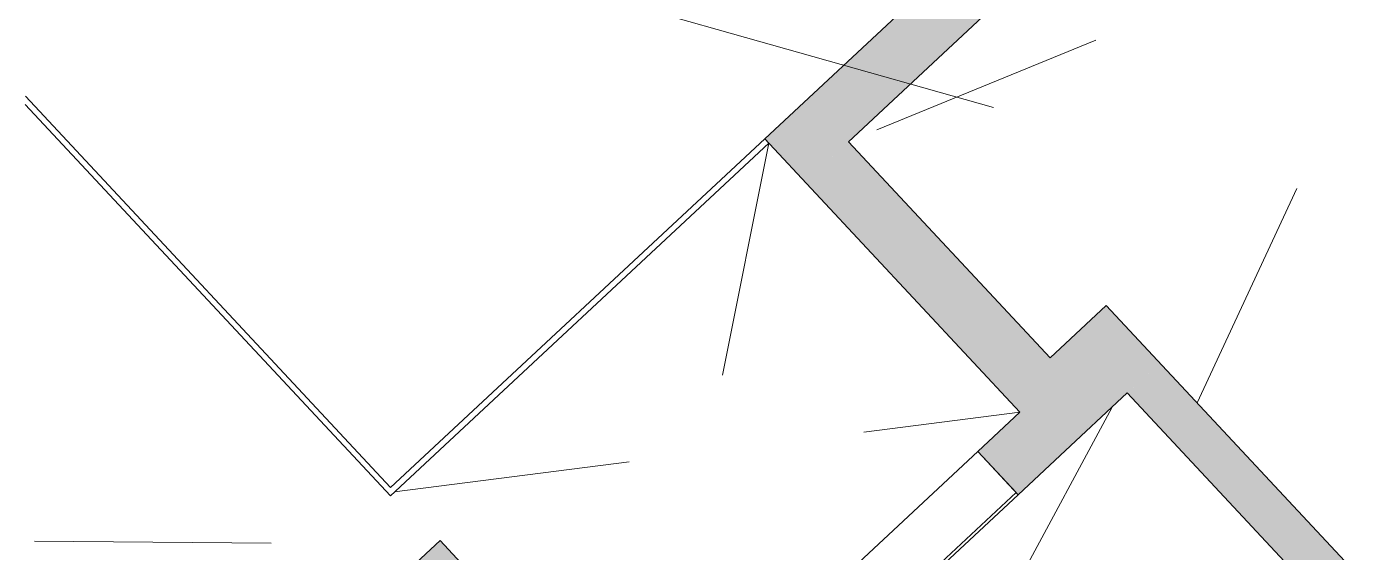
# Model space of a CAD drawing. Header units: millimetres. Extents: x -71377 to 516042, y -145869 to 441446.
# Drawn here: x 247761 to 252281, y 64582 to 66360 of the extents above; entities that cross this region are included whole.
import ezdxf

# ---------------------------------------------------------------- set-up
doc = ezdxf.new("R2010")
doc.units = ezdxf.units.MM
doc.header["$LTSCALE"] = 1000
doc.linetypes.add('_점선_M_', pattern=[3, 1.5, -1.5])
doc.linetypes.add('_점선_S_', pattern=[1.6, 0.8, -0.8])
for name, color, linetype, lineweight in [('A-fnsh', 5, 'Continuous', 5), ('A-hat', 251, 'Continuous', 5), ('A_bwall', 3, 'Continuous', 5), ('A_cwall', 2, 'Continuous', 5), ('A_fnsh-4', 4, 'Continuous', 5), ('AA_dash_M_', 7, '_점선_M_', 5), ('AA_오픈', 8, '_점선_S_', 5)]:
    doc.layers.add(name, color=color, linetype=linetype, lineweight=lineweight)

msp = doc.modelspace()

# ---------------------------------------------------------------- hatches: boundary and pattern name
at = {"layer": 'A-hat'}
for points in [[(250393, 65834.5), (253347.7, 68589.7), (253211.3, 68736), (250256.6, 65980.7), (250265.8, 65970.9)], [(251255.8, 64909.3), (251402, 65045.7), (250539.3, 65970.9), (250393, 65834.5), (251221.3, 64946.3)], [(251402, 65045.7), (251592.2, 65223), (251411.5, 65416.8), (251221.3, 65239.5), (251332.1, 65120.7)], [(251113.1, 64776.3), (251255.8, 64909.3), (251119.4, 65055.6), (250976.7, 64922.6)], [(249707.9, 63739.3), (249854.1, 63875.7), (249158.5, 64621.7), (249012.2, 64485.3), (249580.7, 63875.7)]]:
    msp.add_hatch(color=256, dxfattribs=at).paths.add_polyline_path(points)
h = msp.add_hatch(color=256, dxfattribs=at)
h.paths.add_polyline_path([(255530.1, 60780.1), (255639.8, 60882.4), (255488.8, 61028.7), (255386.9, 60933.7), (255523.3, 60787.5)])
h.paths.add_polyline_path([(254623.1, 61752.8), (254732.8, 61855.1), (251592.2, 65223), (251482.5, 65120.7), (253052.8, 63436.8)])

# ---------------------------------------------------------------- linework, layer by layer
at = {"layer": 'A-fnsh'}
for p, q in [((248991.4, 64800.9), (250256.6, 65980.7)), ((250367.2, 64080.7), (251113.1, 64776.3))]:
    msp.add_line(p, q, dxfattribs=at)
at = {"layer": 'A_bwall'}
for p, q in [((250976.7, 64922.6), (250230.8, 64227)), ((251106.3, 64783.6), (250976.7, 64922.6)), ((250360.3, 64088), (251106.3, 64783.6))]:
    msp.add_line(p, q, dxfattribs=at)
at = {"layer": 'A_cwall'}
for p, q in [((253211.3, 68736), (250256.6, 65980.7)), ((250539.3, 65970.9), (253347.7, 68589.7)), ((250256.6, 65980.7), (251119.4, 65055.6)), ((251221.3, 65239.5), (250539.3, 65970.9)), ((251411.5, 65416.8), (251221.3, 65239.5)), ((254732.8, 61855.1), (251411.5, 65416.8)), ((251255.8, 64909.3), (251482.5, 65120.7)), ((251482.5, 65120.7), (254623.1, 61752.8)), ((251119.4, 65055.6), (250976.7, 64922.6)), ((250976.7, 64922.6), (251113.1, 64776.3)), ((251113.1, 64776.3), (251255.8, 64909.3)), ((249158.5, 64621.7), (247575.1, 63145.2)), ((249854.1, 63875.7), (249158.5, 64621.7))]:
    msp.add_line(p, q, dxfattribs=at)
at = {"layer": 'A_fnsh-4'}
for p, q in [((247756, 66096.4), (248990.4, 64772.6)), ((248991.4, 64800.9), (247757, 66124.6)), ((248990.4, 64772.6), (250270.3, 65966.1)), ((250256.6, 65980.7), (248991.4, 64800.9)), ((250270.3, 65966.1), (250256.6, 65980.7))]:
    msp.add_line(p, q, dxfattribs=at)
at = {"layer": 'AA_dash_M_'}
msp.add_line((93690.2, 110544.2), (264270.3, 62346.1), dxfattribs=at)
at = {"layer": 'AA_오픈'}
for p, q in [((251718.4, 65087.7), (253347.7, 68589.7)), ((254336.6, 67529.3), (250539.3, 65970.9)), ((250270.3, 65966.1), (249854.1, 63875.7)), ((249005, 64786.3), (251119.4, 65055.6)), ((250345.5, 63055.5), (251431.3, 65073)), ((246187.2, 64633.5), (249143.9, 64608.1))]:
    msp.add_line(p, q, dxfattribs=at)

doc.saveas('drawing.dxf')
